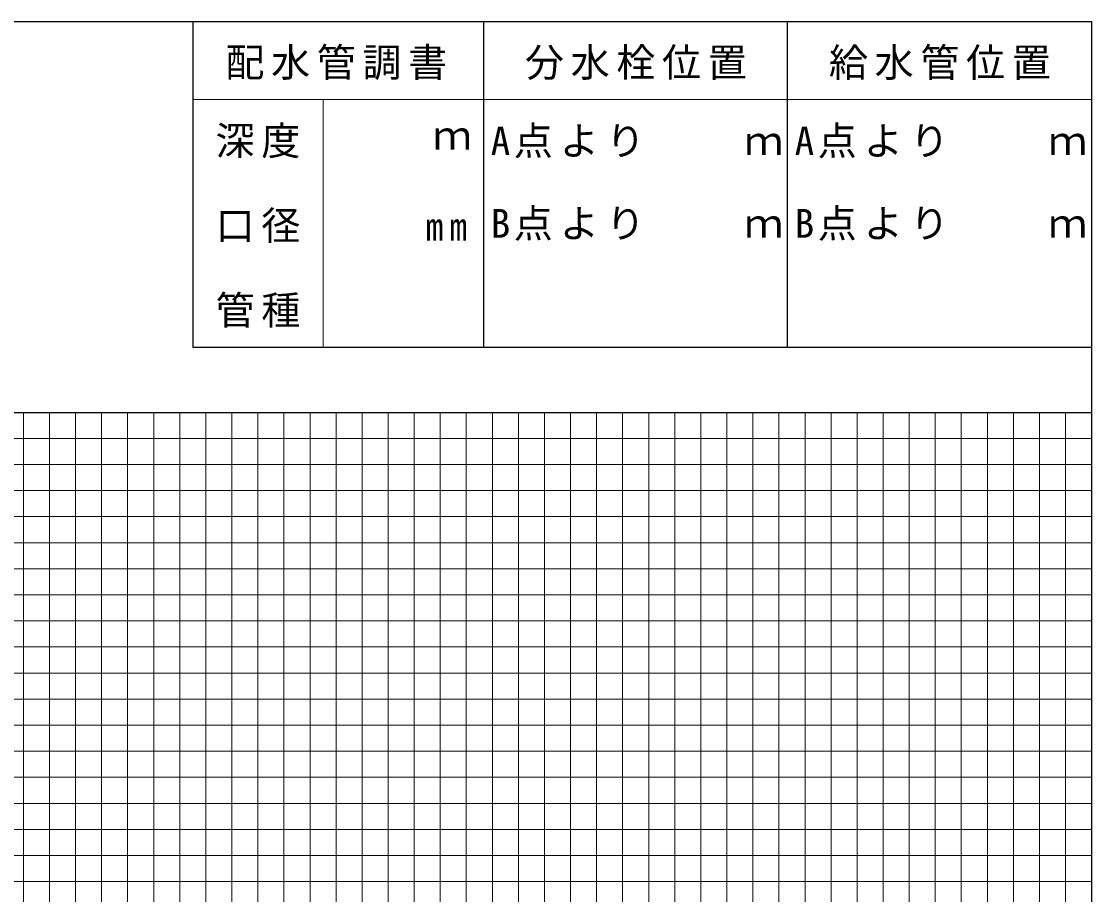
# Model space of a CAD drawing. Units: millimetres on the paper. Extents: x -190 to -6, y -140 to 130.
# Drawn here: x -88.2 to -6, y 63 to 130 of the extents above; entities that cross this region are included whole.
import ezdxf
from ezdxf.enums import TextEntityAlignment as Align

# ---------------------------------------------------------------- set-up
doc = ezdxf.new("R2010")
doc.units = ezdxf.units.MM
doc.layers.add('0-0', color=7, linetype='Continuous', lineweight=9)
doc.layers.add('0-1', color=4, linetype='Continuous', lineweight=9)
doc.styles.add('ＭＳ 明朝', font='')
doc.styles.get('ＭＳ 明朝').set_extended_font_data('MS Mincho')

msp = doc.modelspace()

# ---------------------------------------------------------------- linework, layer by layer
at = {"layer": '0-0'}
for p, q in [((-190, 130), (-6, 130)), ((-52.667, 130), (-52.667, 105)), ((-29.333, 130), (-29.333, 105)), ((-75, 124), (-6, 124)), ((-65, 123.333), (-65, 124)), ((-65, 106), (-65, 105))]:
    msp.add_line(p, q, dxfattribs=at)
at = {"layer": '0-0', "color": 2, "lineweight": 25}
for p, q in [((-190, 130), (-6, 130)), ((-52.667, 105), (-52.667, 130)), ((-29.333, 105), (-29.333, 130)), ((-6, 130), (-6, -140)), ((-190, 100), (-6, 100))]:
    msp.add_line(p, q, dxfattribs=at)
at = {"layer": '0-0'}
for points in [[(-75, 130), (-75, 105), (-6, 105)], [(-65, 106), (-65, 122), (-65, 123.333)]]:
    msp.add_lwpolyline(points, dxfattribs=at)
at = {"layer": '0-0', "color": 2, "lineweight": 25}
msp.add_lwpolyline([(-75, 130), (-75, 105), (-6, 105)], dxfattribs=at)
at = {"layer": '0-1'}
for p, q in [((-88, 100), (-88, 90)), ((-86, 90), (-86, 100)), ((-84, 100), (-84, 90)), ((-82, 90), (-82, 100)), ((-78, 100), (-78, 90)), ((-76, 90), (-76, 100)), ((-74, 100), (-74, 90)), ((-72, 90), (-72, 100)), ((-68, 90), (-68, 100)), ((-66, 100), (-66, 90)), ((-64, 90), (-64, 100)), ((-62, 100), (-62, 90)), ((-58, 100), (-58, 90)), ((-56, 90), (-56, 100)), ((-54, 100), (-54, 90)), ((-52, 90), (-52, 100)), ((-48, 100), (-48, 90)), ((-46, 90), (-46, 100)), ((-44, 100), (-44, 90)), ((-42, 90), (-42, 100)), ((-38, 90), (-38, 100)), ((-36, 100), (-36, 90)), ((-34, 90), (-34, 100)), ((-32, 100), (-32, 90)), ((-28, 100), (-28, 90)), ((-26, 90), (-26, 100)), ((-24, 100), (-24, 90)), ((-22, 90), (-22, 100)), ((-18, 100), (-18, 90)), ((-16, 90), (-16, 100)), ((-14, 100), (-14, 90)), ((-12, 90), (-12, 100)), ((-8, 100), (-8, -140)), ((-180, 98), (-6, 98)), ((-6, 96), (-180, 96)), ((-180, 94), (-6, 94)), ((-6, 92), (-180, 92)), ((-88, 90), (-88, 80)), ((-86, 80), (-86, 90)), ((-84, 90), (-84, 80)), ((-82, 80), (-82, 90)), ((-78, 90), (-78, 80)), ((-76, 80), (-76, 90)), ((-74, 90), (-74, 80)), ((-72, 80), (-72, 90)), ((-68, 90), (-68, 80)), ((-66, 80), (-66, 90)), ((-64, 90), (-64, 80)), ((-62, 80), (-62, 90)), ((-58, 90), (-58, 80)), ((-56, 80), (-56, 90)), ((-54, 90), (-54, 80)), ((-52, 80), (-52, 90)), ((-48, 90), (-48, 80)), ((-46, 80), (-46, 90)), ((-44, 90), (-44, 80)), ((-42, 80), (-42, 90)), ((-38, 90), (-38, 80)), ((-36, 80), (-36, 90)), ((-34, 90), (-34, 80)), ((-32, 80), (-32, 90)), ((-28, 90), (-28, 80)), ((-26, 80), (-26, 90)), ((-24, 90), (-24, 80)), ((-22, 80), (-22, 90)), ((-18, 90), (-18, 80)), ((-16, 80), (-16, 90)), ((-14, 90), (-14, 80)), ((-12, 80), (-12, 90)), ((-10, 90), (-6, 90)), ((-90, 88), (-80, 88)), ((-80, 88), (-70, 88)), ((-70, 88), (-60, 88)), ((-60, 88), (-50, 88)), ((-50, 88), (-40, 88)), ((-40, 88), (-30, 88)), ((-30, 88), (-20, 88)), ((-20, 88), (-10, 88)), ((-10, 88), (-6, 88)), ((-90, 86), (-80, 86)), ((-80, 86), (-70, 86)), ((-70, 86), (-60, 86)), ((-60, 86), (-50, 86)), ((-50, 86), (-40, 86)), ((-40, 86), (-30, 86)), ((-30, 86), (-20, 86)), ((-20, 86), (-10, 86)), ((-6, 86), (-10, 86)), ((-90, 84), (-80, 84)), ((-80, 84), (-70, 84)), ((-70, 84), (-60, 84)), ((-60, 84), (-50, 84)), ((-50, 84), (-40, 84)), ((-40, 84), (-30, 84)), ((-30, 84), (-20, 84)), ((-20, 84), (-10, 84)), ((-10, 84), (-6, 84)), ((-90, 82), (-80, 82)), ((-80, 82), (-70, 82)), ((-70, 82), (-60, 82)), ((-60, 82), (-50, 82)), ((-50, 82), (-40, 82)), ((-40, 82), (-30, 82)), ((-30, 82), (-20, 82)), ((-20, 82), (-10, 82)), ((-10, 82), (-6, 82)), ((-88, 80), (-88, 70)), ((-86, 70), (-86, 80)), ((-84, 80), (-84, 70)), ((-82, 70), (-82, 80)), ((-78, 80), (-78, 70)), ((-76, 70), (-76, 80)), ((-74, 80), (-74, 70)), ((-72, 70), (-72, 80)), ((-68, 80), (-68, 70)), ((-66, 70), (-66, 80)), ((-64, 80), (-64, 70)), ((-62, 70), (-62, 80)), ((-58, 80), (-58, 70)), ((-56, 70), (-56, 80)), ((-54, 80), (-54, 70)), ((-52, 70), (-52, 80)), ((-48, 80), (-48, 70)), ((-46, 70), (-46, 80)), ((-44, 80), (-44, 70)), ((-42, 70), (-42, 80)), ((-38, 80), (-38, 70)), ((-36, 70), (-36, 80)), ((-34, 80), (-34, 70)), ((-32, 70), (-32, 80)), ((-28, 80), (-28, 70)), ((-26, 70), (-26, 80)), ((-24, 80), (-24, 70)), ((-22, 70), (-22, 80)), ((-18, 80), (-18, 70)), ((-16, 70), (-16, 80)), ((-14, 80), (-14, 70)), ((-12, 70), (-12, 80)), ((-10, 80), (-6, 80)), ((-90, 78), (-80, 78)), ((-80, 78), (-70, 78)), ((-70, 78), (-60, 78)), ((-60, 78), (-50, 78)), ((-50, 78), (-40, 78)), ((-40, 78), (-30, 78)), ((-30, 78), (-20, 78)), ((-20, 78), (-10, 78)), ((-10, 78), (-6, 78)), ((-90, 76), (-80, 76)), ((-80, 76), (-70, 76)), ((-70, 76), (-60, 76)), ((-60, 76), (-50, 76)), ((-50, 76), (-40, 76)), ((-40, 76), (-30, 76)), ((-30, 76), (-20, 76)), ((-20, 76), (-10, 76)), ((-6, 76), (-10, 76)), ((-90, 74), (-80, 74)), ((-80, 74), (-70, 74)), ((-70, 74), (-60, 74)), ((-60, 74), (-50, 74)), ((-50, 74), (-40, 74)), ((-40, 74), (-30, 74)), ((-30, 74), (-20, 74)), ((-20, 74), (-10, 74)), ((-10, 74), (-6, 74)), ((-90, 72), (-80, 72)), ((-80, 72), (-70, 72)), ((-70, 72), (-60, 72)), ((-60, 72), (-50, 72)), ((-50, 72), (-40, 72)), ((-40, 72), (-30, 72)), ((-30, 72), (-20, 72)), ((-20, 72), (-10, 72)), ((-10, 72), (-6, 72)), ((-88, 70), (-88, 60)), ((-86, 60), (-86, 70)), ((-84, 70), (-84, 60)), ((-82, 60), (-82, 70)), ((-78, 70), (-78, 60)), ((-76, 60), (-76, 70)), ((-74, 70), (-74, 60)), ((-72, 60), (-72, 70)), ((-68, 70), (-68, 60)), ((-66, 60), (-66, 70)), ((-64, 70), (-64, 60)), ((-62, 60), (-62, 70)), ((-58, 70), (-58, 60)), ((-56, 60), (-56, 70)), ((-54, 70), (-54, 60)), ((-52, 60), (-52, 70)), ((-48, 70), (-48, 60)), ((-46, 60), (-46, 70)), ((-44, 70), (-44, 60)), ((-42, 60), (-42, 70)), ((-38, 70), (-38, 60)), ((-36, 60), (-36, 70)), ((-34, 70), (-34, 60)), ((-32, 60), (-32, 70)), ((-28, 70), (-28, 60)), ((-26, 60), (-26, 70)), ((-24, 70), (-24, 60)), ((-22, 60), (-22, 70)), ((-18, 70), (-18, 60)), ((-16, 60), (-16, 70)), ((-14, 70), (-14, 60)), ((-12, 60), (-12, 70)), ((-10, 70), (-6, 70)), ((-90, 68), (-80, 68)), ((-80, 68), (-70, 68)), ((-70, 68), (-60, 68)), ((-60, 68), (-50, 68)), ((-50, 68), (-40, 68)), ((-40, 68), (-30, 68)), ((-30, 68), (-20, 68)), ((-20, 68), (-10, 68)), ((-10, 68), (-6, 68)), ((-90, 66), (-80, 66)), ((-80, 66), (-70, 66)), ((-70, 66), (-60, 66)), ((-60, 66), (-50, 66)), ((-50, 66), (-40, 66)), ((-40, 66), (-30, 66)), ((-30, 66), (-20, 66)), ((-20, 66), (-10, 66)), ((-6, 66), (-10, 66)), ((-90, 64), (-80, 64)), ((-80, 64), (-70, 64)), ((-70, 64), (-60, 64)), ((-60, 64), (-50, 64)), ((-50, 64), (-40, 64)), ((-40, 64), (-30, 64)), ((-30, 64), (-20, 64)), ((-20, 64), (-10, 64)), ((-10, 64), (-6, 64))]:
    msp.add_line(p, q, dxfattribs=at)
at = {"layer": '0-1', "color": 6, "lineweight": 18}
for p, q in [((-80, 90), (-80, 100)), ((-70, 90), (-70, 100)), ((-60, 100), (-60, 90)), ((-50, 90), (-50, 100)), ((-40, 90), (-40, 100)), ((-30, 100), (-30, 90)), ((-20, 90), (-20, 100)), ((-10, 90), (-10, 100)), ((-90, 90), (-80, 90)), ((-80, 90), (-80, 80)), ((-50, 90), (-40, 90)), ((-40, 90), (-40, 80)), ((-10, 90), (-6, 90)), ((-70, 80), (-70, 70)), ((-50, 80), (-50, 70)), ((-30, 80), (-30, 70)), ((-10, 80), (-6, 80)), ((-70, 70), (-80, 70)), ((-50, 70), (-60, 70)), ((-30, 70), (-40, 70)), ((-10, 70), (-6, 70))]:
    msp.add_line(p, q, dxfattribs=at)
for points in [[(-80, 90), (-70, 90), (-70, 80), (-80, 80)], [(-70, 90), (-60, 90), (-60, 80)], [(-60, 90), (-50, 90), (-50, 80), (-60, 80)], [(-40, 90), (-30, 90), (-30, 80), (-40, 80)], [(-30, 90), (-20, 90), (-20, 80)], [(-20, 90), (-10, 90), (-10, 80)], [(-90, 80), (-80, 80), (-80, 70), (-90, 70)], [(-70, 80), (-60, 80), (-60, 70), (-70, 70)], [(-50, 80), (-40, 80), (-40, 70), (-50, 70)], [(-30, 80), (-20, 80), (-20, 70), (-30, 70)], [(-20, 80), (-10, 80), (-10, 70), (-20, 70)], [(-80, 70), (-80, 60), (-90, 60)], [(-70, 70), (-70, 60), (-80, 60)], [(-60, 70), (-60, 60), (-70, 60)], [(-50, 70), (-50, 60), (-60, 60)], [(-40, 70), (-40, 60), (-50, 60)], [(-30, 70), (-30, 60), (-40, 60)], [(-20, 70), (-20, 60), (-30, 60)], [(-10, 70), (-10, 60), (-20, 60)]]:
    msp.add_lwpolyline(points, dxfattribs=at)

# ---------------------------------------------------------------- texts
at = {"layer": '0-0', "style": 'ＭＳ 明朝'}
msp.add_text('ｍ', height=2.199, dxfattribs=at).set_placement((-56.572, 119.49), align=Align.BOTTOM_LEFT)
at = {"layer": '0-0', "char_height": 2.199, "attachment_point": 7, "style": 'ＭＳ 明朝'}
for s, insert in [('\\T1.17;配水管調書', (-72.5, 125.5)), ('\\T1.17;分水栓位置', (-49.5, 125.5)), ('\\T1.17;給水管位置', (-26.167, 125.5)), ('\\T1.17;深度', (-73.25, 119.5)), ('\\T1.18;A点より\u3000\u3000ｍ', (-52.125, 119.5)), ('\\T1.18;A点より\u3000\u3000ｍ', (-28.792, 119.5)), ('\\T1.18;B点より\u3000\u3000ｍ', (-52.125, 113.167)), ('\\T1.18;B点より\u3000\u3000ｍ', (-28.792, 113.167)), ('\\T1.17;口径', (-73.25, 113)), ('\\T1.36;\\W0.9;mm', (-57.118, 113.167)), ('\\T1.17;管種', (-73.25, 106.5))]:
    msp.add_mtext(s, dxfattribs=dict(at, insert=insert))

doc.saveas('drawing.dxf')
